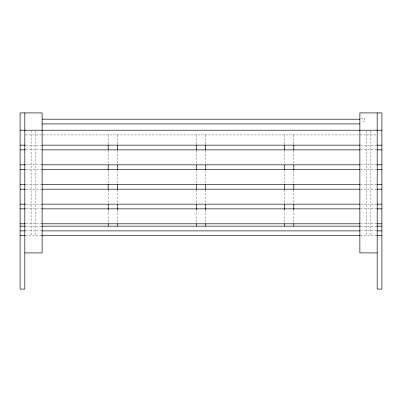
<?xml version="1.0" encoding="UTF-8"?>
<svg xmlns="http://www.w3.org/2000/svg" width="402" height="402" viewBox="0 0 402 402"><rect width="100%" height="100%" fill="white"/><g stroke="black" fill="none" stroke-linecap="round" stroke-linejoin="round"><path stroke-width="0.3" stroke-dasharray="2.01 1.51" d="M361.056 118.263L364.599 118.263L364.599 121.56L361.056 121.56M25.447 134.931L377.182 134.931M25.753 145.157L41.456 145.157M360.544 145.157L376.247 145.157M25.753 149.876L41.456 149.876M360.544 149.876L376.247 149.876M25.753 164.82L41.456 164.82M360.544 164.82L376.247 164.82M25.753 169.538L41.456 169.538M360.544 169.538L376.247 169.538M25.753 184.483L41.456 184.483M360.544 184.483L376.247 184.483M25.753 189.201L41.456 189.201M360.544 189.201L376.247 189.201M25.753 204.146L41.456 204.146M360.544 204.146L376.247 204.146M25.753 208.864L41.456 208.864M360.544 208.864L376.247 208.864M25.753 223.808L41.456 223.808M360.544 223.808L376.247 223.808M25.447 226.17L41.456 226.17M360.544 226.17L377.182 226.17M25.753 230.889L41.456 230.889M360.544 230.889L376.247 230.889M25.437 235.607L41.506 235.607M360.493 235.607L377.182 235.607M370.89 130.841L370.89 235.607M366.172 130.841L366.172 235.607M293.812 134.931L293.812 144.308M293.812 150.554L293.812 164.302M293.812 170.554L293.812 183.674M293.812 189.925L293.812 203.673M293.812 209.296L293.812 223.045M284.37 134.931L284.37 144.308M284.37 150.554L284.37 164.302M284.37 170.554L284.37 183.674M284.37 189.925L284.37 203.673M284.37 209.296L284.37 223.045M205.718 134.931L205.718 144.308M205.718 150.554L205.718 164.302M205.718 170.554L205.718 183.674M205.718 189.925L205.718 203.673M205.718 209.296L205.718 223.045M196.282 134.931L196.282 144.308M196.282 150.554L196.282 164.302M196.282 170.554L196.282 183.674M196.282 189.925L196.282 203.673M196.282 209.296L196.282 223.045M117.63 134.931L117.63 144.308M117.63 150.554L117.63 164.302M117.63 170.554L117.63 183.674M117.63 189.925L117.63 203.673M117.63 209.296L117.63 223.045M108.188 134.931L108.188 144.308M108.188 150.554L108.188 164.302M108.188 170.554L108.188 183.674M108.188 189.925L108.188 203.673M108.188 209.296L108.188 223.045M35.828 130.841L35.828 235.607M31.11 130.841L31.11 235.607"/><path stroke-width="0.6" d="M42.125 119.203L359.875 119.203M42.125 123.922L359.875 123.922M20.1 130.213L381.9 130.213M20.1 145.157L25.125 145.157M42.084 145.157L359.916 145.157M376.875 145.157L381.9 145.157M20.1 149.876L25.125 149.876M42.084 149.876L359.916 149.876M376.875 149.876L381.9 149.876M20.1 164.82L25.125 164.82M42.084 164.82L359.916 164.82M376.875 164.82L381.9 164.82M20.1 169.538L25.125 169.538M42.084 169.538L359.916 169.538M376.875 169.538L381.9 169.538M20.1 184.483L25.125 184.483M42.084 184.483L359.916 184.483M376.875 184.483L381.9 184.483M20.1 189.201L25.125 189.201M42.084 189.201L359.916 189.201M376.875 189.201L381.9 189.201M20.1 204.146L25.125 204.146M42.084 204.146L359.916 204.146M376.875 204.146L381.9 204.146M20.1 208.864L25.125 208.864M42.084 208.864L359.916 208.864M376.875 208.864L381.9 208.864M20.1 223.808L25.125 223.808M42.084 223.808L359.916 223.808M376.875 223.808L381.9 223.808M20.1 226.17L25.125 226.17M41.778 226.17L360.222 226.17M376.875 226.17L381.9 226.17M20.1 230.889L25.125 230.889M42.084 230.889L359.916 230.889M376.875 230.889L381.9 230.889M20.1 235.607L25.125 235.607M41.778 235.607L360.222 235.607M376.875 235.607L381.9 235.607M24.818 252.908L42.125 252.908L42.125 112.912L20.1 112.912L20.1 289.088L24.818 289.088L24.818 112.912M377.182 252.908L359.875 252.908L359.875 112.912L381.9 112.912L381.9 289.088L377.182 289.088L377.182 112.912M293.812 144.931L293.812 149.931M293.812 164.926L293.812 169.925M293.812 184.302L293.812 189.297M293.812 204.296L293.812 209.296M293.812 223.668L293.812 226.17M284.37 144.931L284.37 149.931M284.37 164.926L284.37 169.925M284.37 184.302L284.37 189.297M284.37 204.296L284.37 209.296M284.37 223.668L284.37 226.17M205.718 144.931L205.718 149.931M205.718 164.926L205.718 169.925M205.718 184.302L205.718 189.297M205.718 204.296L205.718 209.296M205.718 223.668L205.718 226.17M196.282 144.931L196.282 149.931M196.282 164.926L196.282 169.925M196.282 184.302L196.282 189.297M196.282 204.296L196.282 209.296M196.282 223.668L196.282 226.17M117.63 144.931L117.63 149.931M117.63 164.926L117.63 169.925M117.63 184.302L117.63 189.297M117.63 204.296L117.63 209.296M117.63 223.668L117.63 226.17M108.188 144.931L108.188 149.931M108.188 164.926L108.188 169.925M108.188 184.302L108.188 189.297M108.188 204.296L108.188 209.296M108.188 223.668L108.188 226.17"/></g></svg>
